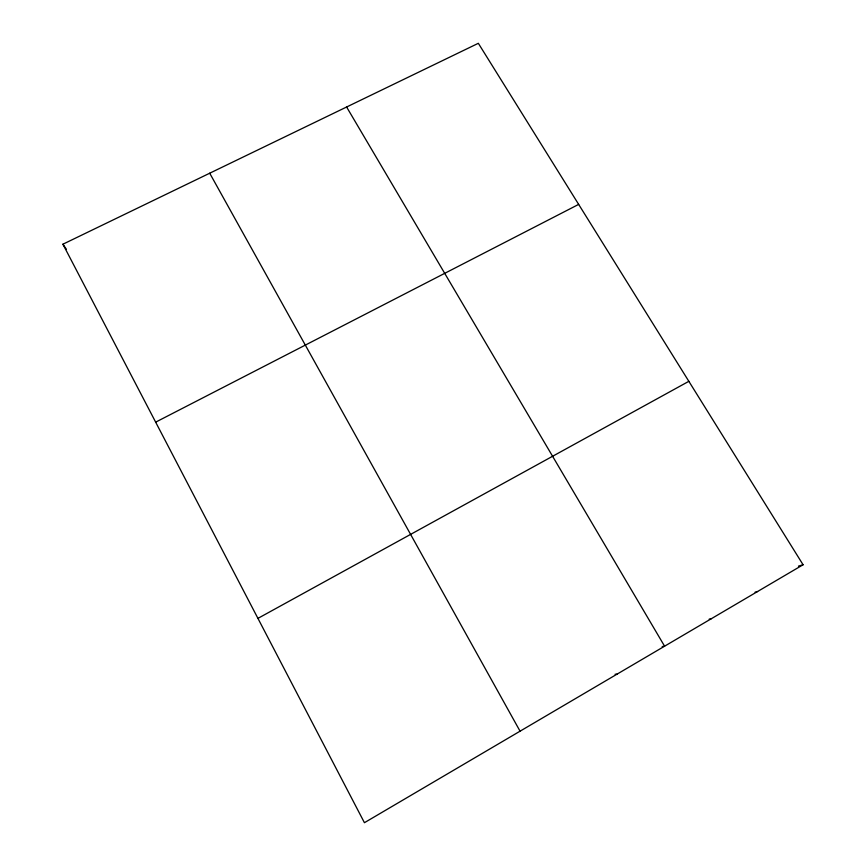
<?xml version="1.0" encoding="UTF-8"?>
<svg xmlns="http://www.w3.org/2000/svg" width="866" height="866" viewBox="0 0 866 866"><rect width="100%" height="100%" fill="white"/><g stroke="black" fill="none" stroke-linecap="round" stroke-linejoin="round"><path stroke-width="1.3" d="M803.085 564.762L364.424 822.7L62.915 244.212L478.335 43.3L803.085 564.762L798.452 566.126M257.927 618.378L688.849 381.321M155.664 422.153L578.661 204.387M755.065 592.182L757.566 591.521M709.189 619.147L711.408 618.67M662.176 646.577L664.59 646.198L346.616 107.005M615.077 674.268L617.101 674.116M62.915 244.212L66.368 249.202M209.713 173.211L520.055 731.185"/></g></svg>
